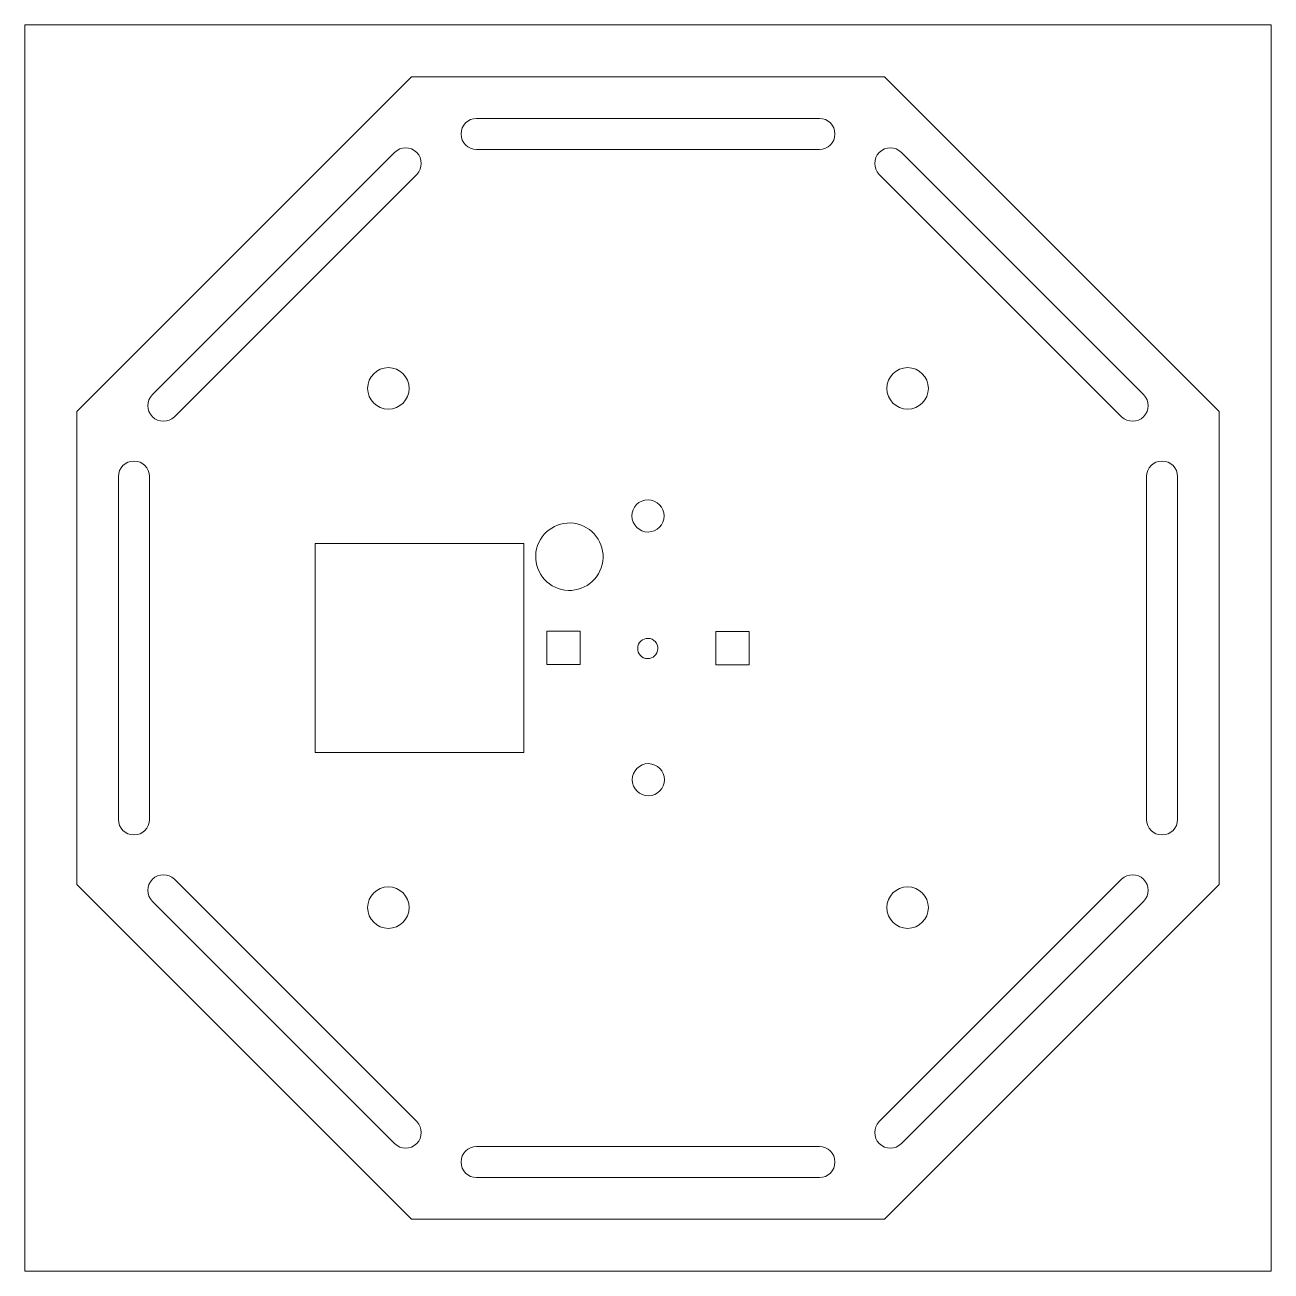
# Model space of a CAD drawing. Header units: millimetres. Extents: x 0 to 120, y 0 to 120.
import ezdxf

# ---------------------------------------------------------------- set-up
doc = ezdxf.new("R2010")
doc.units = ezdxf.units.MM
doc.header["$MEASUREMENT"] = 0
doc.layers.add('Layer 1', color=7, linetype='Continuous', lineweight=0)

# ---------------------------------------------------------------- blocks, each defined once
blk = doc.blocks.new('Block_0')
at = {"layer": 'Layer 1'}
blk.add_lwpolyline([(0, 120), (120, 120), (120, 0), (0, 0)], close=True, dxfattribs=at)
at = {"layer": 'Layer 1', "color": 250, "lineweight": 18, "true_color": 0x1d1d1b}
for points in [[(37.22, 5), (5, 37.22), (5, 82.78), (37.22, 115), (82.78, 115), (115, 82.78), (115, 37.22), (82.78, 5)], [(48.05, 49.95), (27.95, 49.95), (27.95, 70.05), (48.05, 70.05)]]:
    blk.add_lwpolyline(points, close=True, dxfattribs=at)
for centre in [(35, 85), (85, 85), (35, 35), (85, 35)]:
    blk.add_circle(centre, 2, dxfattribs=at)
for centre, major_axis, ratio in [((52.43, 68.79), (0.75, 3.16), 0.999999), ((59.98, 59.95), (0.224, 0.949), 0.999997)]:
    blk.add_ellipse(centre, major_axis=major_axis, ratio=ratio, dxfattribs=at)
for points, knots in [([(76.5, 111), (76.5, 111), (43.5, 111), (43.5, 111), (42.67, 111), (42, 110.33), (42, 109.5), (42, 108.67), (42.67, 108), (43.5, 108), (43.5, 108), (76.5, 108), (76.5, 108), (77.33, 108), (78, 108.67), (78, 109.5), (78, 110.33), (77.33, 111), (76.5, 111)], [0, 0, 0, 0, 1, 1, 1, 2, 2, 2, 3, 3, 3, 4, 4, 4, 5, 5, 5, 6, 6, 6, 6]), ([(35.6, 107.73), (35.6, 107.73), (12.27, 84.4), (12.27, 84.4), (11.69, 83.81), (11.69, 82.86), (12.27, 82.27), (12.85, 81.69), (13.81, 81.69), (14.39, 82.27), (14.39, 82.27), (37.73, 105.61), (37.73, 105.61), (38.31, 106.19), (38.31, 107.15), (37.73, 107.73), (37.14, 108.31), (36.19, 108.31), (35.6, 107.73)], [0, 0, 0, 0, 1, 1, 1, 2, 2, 2, 3, 3, 3, 4, 4, 4, 5, 5, 5, 6, 6, 6, 6]), ([(82.27, 105.61), (82.27, 105.61), (105.61, 82.27), (105.61, 82.27), (106.19, 81.69), (107.15, 81.69), (107.73, 82.27), (108.31, 82.86), (108.31, 83.81), (107.73, 84.4), (107.73, 84.4), (84.4, 107.73), (84.4, 107.73), (83.81, 108.31), (82.86, 108.31), (82.27, 107.73), (81.69, 107.15), (81.69, 106.19), (82.27, 105.61)], [0, 0, 0, 0, 1, 1, 1, 2, 2, 2, 3, 3, 3, 4, 4, 4, 5, 5, 5, 6, 6, 6, 6]), ([(9, 76.5), (9, 76.5), (9, 43.5), (9, 43.5), (9, 42.67), (9.67, 42), (10.5, 42), (11.33, 42), (12, 42.67), (12, 43.5), (12, 43.5), (12, 76.5), (12, 76.5), (12, 77.33), (11.33, 78), (10.5, 78), (9.67, 78), (9, 77.33), (9, 76.5)], [0, 0, 0, 0, 1, 1, 1, 2, 2, 2, 3, 3, 3, 4, 4, 4, 5, 5, 5, 6, 6, 6, 6]), ([(108, 76.5), (108, 76.5), (108, 43.5), (108, 43.5), (108, 42.67), (108.67, 42), (109.5, 42), (110.33, 42), (111, 42.67), (111, 43.5), (111, 43.5), (111, 76.5), (111, 76.5), (111, 77.33), (110.33, 78), (109.5, 78), (108.67, 78), (108, 77.33), (108, 76.5)], [0, 0, 0, 0, 1, 1, 1, 2, 2, 2, 3, 3, 3, 4, 4, 4, 5, 5, 5, 6, 6, 6, 6]), ([(61.55, 72.72), (61.55, 71.89), (60.87, 71.17), (60, 71.17), (59.17, 71.17), (58.45, 71.85), (58.45, 72.72), (58.45, 73.55), (59.14, 74.27), (60, 74.27), (60.87, 74.23), (61.55, 73.55), (61.55, 72.72)], [0, 0, 0, 0, 1, 1, 1, 2, 2, 2, 3, 3, 3, 4, 4, 4, 4]), ([(61.59, 47.32), (61.59, 46.49), (60.9, 45.77), (60.04, 45.77), (59.21, 45.77), (58.49, 46.45), (58.49, 47.32), (58.49, 48.15), (59.17, 48.87), (60.04, 48.87), (60.9, 48.83), (61.59, 48.15), (61.59, 47.32)], [0, 0, 0, 0, 1, 1, 1, 2, 2, 2, 3, 3, 3, 4, 4, 4, 4]), ([(12.27, 35.6), (12.27, 35.6), (35.6, 12.27), (35.6, 12.27), (36.19, 11.69), (37.14, 11.69), (37.73, 12.27), (38.31, 12.85), (38.31, 13.81), (37.73, 14.39), (37.73, 14.39), (14.39, 37.73), (14.39, 37.73), (13.81, 38.31), (12.85, 38.31), (12.27, 37.73), (11.69, 37.14), (11.69, 36.19), (12.27, 35.6)], [0, 0, 0, 0, 1, 1, 1, 2, 2, 2, 3, 3, 3, 4, 4, 4, 5, 5, 5, 6, 6, 6, 6]), ([(105.61, 37.73), (105.61, 37.73), (82.27, 14.39), (82.27, 14.39), (81.69, 13.81), (81.69, 12.85), (82.27, 12.27), (82.86, 11.69), (83.81, 11.69), (84.4, 12.27), (84.4, 12.27), (107.73, 35.6), (107.73, 35.6), (108.31, 36.19), (108.31, 37.14), (107.73, 37.73), (107.15, 38.31), (106.19, 38.31), (105.61, 37.73)], [0, 0, 0, 0, 1, 1, 1, 2, 2, 2, 3, 3, 3, 4, 4, 4, 5, 5, 5, 6, 6, 6, 6]), ([(76.5, 12), (76.5, 12), (43.5, 12), (43.5, 12), (42.67, 12), (42, 11.33), (42, 10.5), (42, 9.67), (42.67, 9), (43.5, 9), (43.5, 9), (76.5, 9), (76.5, 9), (77.33, 9), (78, 9.67), (78, 10.5), (78, 11.33), (77.33, 12), (76.5, 12)], [0, 0, 0, 0, 1, 1, 1, 2, 2, 2, 3, 3, 3, 4, 4, 4, 5, 5, 5, 6, 6, 6, 6])]:
    blk.add_open_spline(points, degree=3, knots=knots, dxfattribs=at)

msp = doc.modelspace()

# ---------------------------------------------------------------- linework, layer by layer
at = {"layer": 'Layer 1', "color": 250, "lineweight": 18, "true_color": 0x1d1d1b}
for points in [[(50.26, 61.62), (53.47, 61.62), (53.47, 58.41), (50.26, 58.41)], [(66.53, 61.59), (69.74, 61.59), (69.74, 58.38), (66.53, 58.38)]]:
    msp.add_lwpolyline(points, close=True, dxfattribs=at)

# ---------------------------------------------------------------- block references
at = {"layer": 'Layer 1'}
msp.add_blockref('Block_0', (0, 0), dxfattribs=at)

doc.saveas('drawing.dxf')
